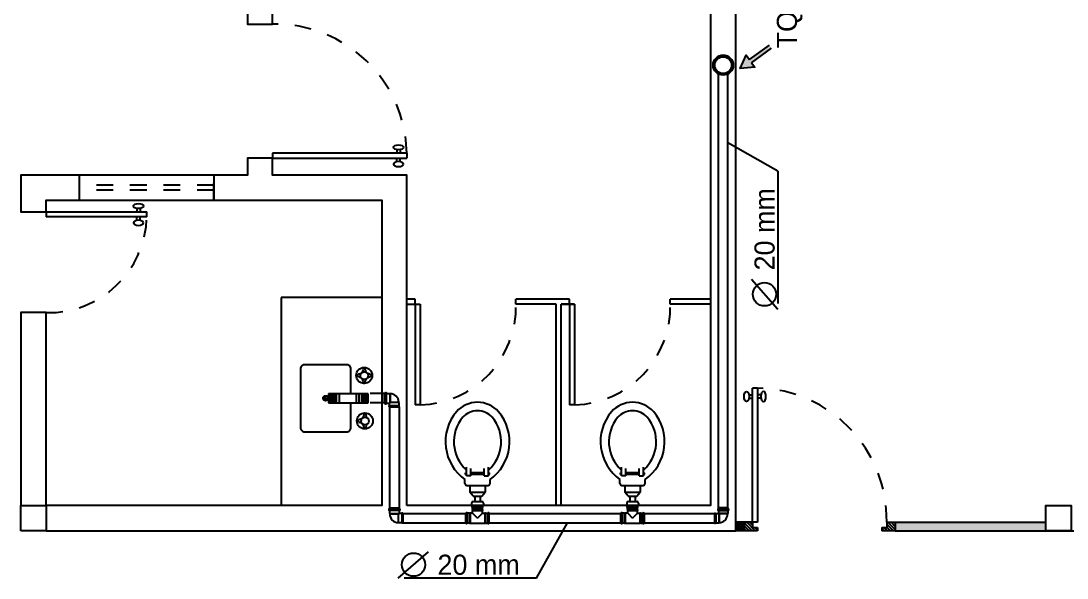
# Model space of a CAD drawing. Header units: millimetres. Extents: x 860.9 to 916.6, y 418 to 464.8.
# Drawn here: x 882.78 to 889.02, y 456.4 to 459.72 of the extents above; entities that cross this region are included whole.
import ezdxf

# ---------------------------------------------------------------- set-up
doc = ezdxf.new("R2010")
doc.units = ezdxf.units.MM
doc.linetypes.add('ACAD_ISO03W100', pattern=[30, 12, -18])
for name, color, linetype in [('can02', 2, 'Continuous'), ('ESQUADRIAS', 2, 'Continuous'), ('Fios', 10, 'Continuous'), ('Janela', 2, 'Continuous'), ('pena 01', 1, 'Continuous'), ('pena02', 2, 'Continuous'), ('pena04', 4, 'Continuous'), ('texto hidro', 1, 'Continuous'), ('TIGRECAD', 1, 'Continuous')]:
    doc.layers.add(name, color=color, linetype=linetype)
doc.styles.get("Standard").update_dxf_attribs({"font": 'ERASLGHT.TTF'})

msp = doc.modelspace()

# ---------------------------------------------------------------- hatches: boundary and pattern name
at = {"layer": 'pena02'}
for points in [[(887.0918, 456.6864), (887.0918, 456.7364), (887.0418, 456.7364), (887.0418, 456.6864)], [(888.8901, 456.6864), (888.8901, 456.7364), (887.9918, 456.7364), (887.9918, 456.6864)]]:
    msp.add_hatch(color=0, dxfattribs=at).paths.add_polyline_path(points)
h = msp.add_hatch(dxfattribs=at)
h.set_pattern_fill('LINE', color=0, scale=0.004, angle=45, style=0)
h.set_pattern_definition([(315, (-1130.707169, 2397.98538), (-0.00898025612, -0.00898025612), [])])
h.paths.add_polyline_path([(887.0918, 456.7364), (887.0918, 456.6864), (887.1718, 456.6864), (887.1718, 456.7064), (887.1418, 456.7064), (887.1418, 456.7364)])
h = msp.add_hatch(dxfattribs=at)
h.set_pattern_fill('LINE', color=0, scale=0.004, angle=45, style=0)
h.set_pattern_definition([(315, (-1130.907169, 2397.98538), (-0.00898025612, -0.00898025612), [])])
h.paths.add_polyline_path([(887.9918, 456.7364), (887.9918, 456.6864), (887.9118, 456.6864), (887.9118, 456.7064), (887.9418, 456.7064), (887.9418, 456.7364)])
at = {"layer": 'texto hidro'}
msp.add_hatch(color=256, dxfattribs=at).paths.add_polyline_path([(887.1045, 459.5201), (887.1233, 459.4941), (887.2426, 459.5802), (887.2557, 459.5619), (887.1364, 459.4759), (887.1552, 459.4498), (887.0689, 459.441)])

# ---------------------------------------------------------------- linework, layer by layer
at = {"layer": 'can02', "color": 0}
for points in [[(885.0818, 460.0464), (885.0818, 462.6864), (885.4868, 462.6864), (885.4868, 462.8364), (884.5336, 462.8364), (884.5336, 462.6864), (884.9318, 462.6864), (884.9318, 460.1964), (884.2818, 460.1964), (884.2818, 460.2364), (884.2818, 460.8864), (884.0318, 460.8864), (884.0318, 460.7364), (884.1318, 460.7364), (884.1318, 459.7064), (884.2818, 459.7064), (884.2818, 460.0464)], [(882.9318, 458.5864), (882.9318, 458.6564), (883.1318, 458.6564), (883.1318, 458.8064), (882.7818, 458.8064), (882.7818, 458.5864)], [(882.9318, 456.8364), (882.9318, 457.9864), (882.7818, 457.9864), (882.7818, 456.8364)]]:
    msp.add_lwpolyline(points, close=True, dxfattribs=at)
for points in [[(887.0418, 462.8364), (886.4868, 462.8364), (886.4868, 462.6864), (886.8918, 462.6864), (886.8918, 456.8364), (885.0818, 456.8364)], [(885.0818, 456.6864), (887.0418, 456.6864), (887.0418, 462.6864)], [(885.0818, 456.8364), (885.0818, 458.8064), (884.2818, 458.8064), (884.2818, 458.9064), (884.1318, 458.9064), (884.1318, 458.8064), (883.9318, 458.8064), (883.9318, 458.6564), (884.1318, 458.6564), (884.9318, 458.6564), (884.9318, 456.8364), (882.9318, 456.8364), (882.9318, 456.6864), (885.0818, 456.6864), (885.0818, 456.6864)]]:
    msp.add_lwpolyline(points, dxfattribs=at)
at = {"layer": 'ESQUADRIAS', "color": 0}
for p, q in [((885.1318, 458.0364), (885.1318, 458.0664)), ((885.7318, 458.0364), (885.7318, 458.0664)), ((886.0518, 458.0364), (886.0518, 458.0664)), ((886.6518, 458.0364), (886.6518, 458.0664)), ((885.0818, 458.0364), (885.1318, 458.0364)), ((885.1318, 458.0364), (885.1618, 458.0364)), ((886.0018, 458.0364), (886.0518, 458.0364)), ((886.0518, 458.0364), (886.0818, 458.0364))]:
    msp.add_line(p, q, dxfattribs=at)
at = {"layer": 'Fios', "color": 0}
for p, q in [((884.9318, 458.076), (884.3318, 458.076)), ((884.3318, 458.076), (884.3318, 456.8364)), ((884.4484, 457.651), (884.4484, 457.301)), ((884.7234, 457.676), (884.4734, 457.676)), ((884.7484, 457.5031), (884.7484, 457.651)), ((884.6152, 457.5031), (884.6152, 457.4489)), ((884.8514, 457.5031), (884.6152, 457.5031)), ((884.6183, 457.5031), (884.6183, 457.4489)), ((884.622, 457.5031), (884.622, 457.4489)), ((884.6264, 457.5031), (884.6264, 457.4489)), ((884.6324, 457.5031), (884.6324, 457.4489)), ((884.6405, 457.5031), (884.6405, 457.4489)), ((884.6498, 457.5031), (884.6498, 457.4489)), ((884.6613, 457.5031), (884.6613, 457.4489)), ((884.6787, 457.5031), (884.6787, 457.4489)), ((884.7802, 457.5031), (884.7802, 457.4489)), ((884.7965, 457.5031), (884.7965, 457.4489)), ((884.8117, 457.5031), (884.8117, 457.4489)), ((884.8209, 457.5031), (884.8209, 457.4489)), ((884.828, 457.5031), (884.828, 457.4489)), ((884.8346, 457.5031), (884.8346, 457.4489)), ((884.8406, 457.5031), (884.8406, 457.4489)), ((884.8443, 457.5031), (884.8443, 457.4489)), ((884.8465, 457.5031), (884.8465, 457.4489)), ((884.8487, 457.5031), (884.8487, 457.4489)), ((884.8498, 457.5031), (884.8498, 457.4489)), ((884.8514, 457.4489), (884.8514, 457.5031)), ((884.5826, 457.476), (884.6131, 457.476)), ((884.5979, 457.4607), (884.5979, 457.4912)), ((884.6152, 457.4489), (884.8514, 457.4489)), ((884.7484, 457.301), (884.7484, 457.4489)), ((884.4734, 457.276), (884.7234, 457.276)), ((885.4373, 457.0126), (885.4373, 457.0657)), ((885.5677, 457.0126), (885.5677, 457.0657)), ((886.3613, 457.0126), (886.3613, 457.0657)), ((886.4917, 457.0126), (886.4917, 457.0657)), ((885.4314, 457.0216), (885.4314, 457.0323)), ((885.4373, 457.0323), (885.4314, 457.0323)), ((885.4373, 457.0216), (885.4314, 457.0216)), ((885.4623, 457.0126), (885.4373, 457.0126)), ((885.4623, 457.0126), (885.4623, 457.0566)), ((885.5427, 457.0323), (885.4623, 457.0323)), ((885.5427, 457.0216), (885.4623, 457.0216)), ((885.5427, 457.0126), (885.5427, 457.0566)), ((885.5427, 457.0126), (885.5677, 457.0126)), ((885.5677, 457.0323), (885.5736, 457.0323)), ((885.5677, 457.0216), (885.5736, 457.0216)), ((885.5736, 457.0216), (885.5736, 457.0323)), ((886.3613, 457.0323), (886.3554, 457.0323)), ((886.3554, 457.0216), (886.3554, 457.0323)), ((886.3613, 457.0216), (886.3554, 457.0216)), ((886.3863, 457.0126), (886.3613, 457.0126)), ((886.3863, 457.0126), (886.3863, 457.0566)), ((886.4667, 457.0323), (886.3863, 457.0323)), ((886.4667, 457.0216), (886.3863, 457.0216)), ((886.4667, 457.0126), (886.4667, 457.0566)), ((886.4667, 457.0126), (886.4917, 457.0126)), ((886.4917, 457.0323), (886.4976, 457.0323)), ((886.4917, 457.0216), (886.4976, 457.0216)), ((886.4976, 457.0216), (886.4976, 457.0323)), ((885.4278, 456.9677), (885.4278, 456.9912)), ((885.4391, 456.9564), (885.5665, 456.9564)), ((885.4578, 456.9564), (885.4578, 456.9164)), ((885.5478, 456.9564), (885.5478, 456.9164)), ((885.5778, 456.9677), (885.5778, 456.9912)), ((886.3518, 456.9677), (886.3518, 456.9912)), ((886.3631, 456.9564), (886.4905, 456.9564)), ((886.3818, 456.9564), (886.3818, 456.9164)), ((886.4718, 456.9564), (886.4718, 456.9164)), ((886.5018, 456.9677), (886.5018, 456.9912)), ((885.4578, 456.9164), (885.5478, 456.9164)), ((885.4773, 456.8914), (885.4578, 456.9164)), ((885.4773, 456.8914), (885.5283, 456.8914)), ((885.4873, 456.8914), (885.4873, 456.8614)), ((885.5183, 456.8914), (885.5183, 456.8614)), ((885.5283, 456.8914), (885.5478, 456.9164)), ((886.4013, 456.8914), (886.3818, 456.9164)), ((886.3818, 456.9164), (886.4718, 456.9164)), ((886.4013, 456.8914), (886.4523, 456.8914)), ((886.4113, 456.8914), (886.4113, 456.8614)), ((886.4423, 456.8914), (886.4423, 456.8614)), ((886.4523, 456.8914), (886.4718, 456.9164)), ((885.4678, 456.8514), (885.4678, 456.8364)), ((885.4678, 456.8364), (885.5378, 456.8364)), ((885.4778, 456.8614), (885.5278, 456.8614)), ((885.5378, 456.8514), (885.5378, 456.8364)), ((886.3918, 456.8514), (886.3918, 456.8364)), ((886.3918, 456.8364), (886.4618, 456.8364)), ((886.4018, 456.8614), (886.4518, 456.8614)), ((886.4618, 456.8514), (886.4618, 456.8364))]:
    msp.add_line(p, q, dxfattribs=at)
for centre, radius in [((884.8278, 457.6117), 0.0477), ((884.828, 457.6108), 0.0233), ((884.5979, 457.476), 0.0152), ((884.8319, 457.341), 0.0477), ((884.8321, 457.3401), 0.0233)]:
    msp.add_circle(centre, radius, dxfattribs=at)
for centre, radius, start, end in [((884.4734, 457.651), 0.025, 89.99996, 180.00004), ((884.7234, 457.651), 0.025, 359.99996, 90.00004), ((884.827, 457.5384), 0.0871, 102.19895, 122.50746), ((884.9008, 457.6117), 0.0871, 146.83688, 167.49214), ((884.7549, 457.6117), 0.0871, 12.68337, 33.16312), ((884.8286, 457.6843), 0.0871, 236.18121, 255.97518), ((884.9008, 457.6117), 0.0871, 193.87427, 213.16312), ((884.7549, 457.6117), 0.0871, 326.83688, 345.95713), ((884.827, 457.5384), 0.0871, 56.18121, 76.17978), ((884.8286, 457.6843), 0.0871, 283.01879, 302.50746), ((885.5028, 457.2822), 0.1695, 41.99608, 138.00392), ((886.4268, 457.2822), 0.1695, 41.99608, 138.00392), ((884.9048, 457.341), 0.0871, 146.83688, 167.49214), ((884.7589, 457.341), 0.0871, 12.68337, 33.16312), ((885.5896, 457.217), 0.2778, 139.97477, 234.38301), ((885.5028, 457.2822), 0.1195, 41.99608, 138.00392), ((885.4161, 457.217), 0.2778, 305.61699, 40.02523), ((886.5136, 457.217), 0.2778, 139.97477, 234.38301), ((886.4268, 457.2822), 0.1195, 41.99608, 138.00392), ((886.34, 457.217), 0.2778, 305.61699, 40.02523), ((884.831, 457.2678), 0.0871, 102.19895, 122.50746), ((884.8327, 457.4136), 0.0871, 236.18121, 255.97518), ((884.9048, 457.341), 0.0871, 193.87427, 213.16312), ((884.7589, 457.341), 0.0871, 326.83688, 345.95713), ((885.5896, 457.217), 0.2278, 139.97477, 228.04005), ((885.4161, 457.217), 0.2278, 311.74307, 40.02523), ((886.5136, 457.217), 0.2278, 139.97477, 228.04005), ((886.34, 457.217), 0.2278, 311.74307, 40.02523), ((884.4734, 457.301), 0.025, 179.99996, 270.00004), ((884.7234, 457.301), 0.025, 269.99996, 0.00004), ((885.4391, 456.9677), 0.0113, 180, 270), ((885.5665, 456.9677), 0.0113, 270, 0), ((886.3631, 456.9677), 0.0113, 180, 270), ((886.4905, 456.9677), 0.0113, 270, 0), ((885.4778, 456.8514), 0.01, 90, 180), ((885.5278, 456.8514), 0.01, 0, 90), ((886.4018, 456.8514), 0.01, 90, 180), ((886.4518, 456.8514), 0.01, 0, 90)]:
    msp.add_arc(centre, radius, start, end, dxfattribs=at)
at = {"layer": 'Janela', "color": 0}
for p, q in [((885.1318, 458.0364), (885.1318, 457.4364)), ((885.1618, 458.0364), (885.1618, 457.4364)), ((886.0518, 458.0364), (886.0518, 457.4364)), ((886.0818, 458.0364), (886.0818, 457.4364)), ((885.1618, 457.4364), (885.1318, 457.4364)), ((886.0818, 457.4364), (886.0518, 457.4364))]:
    msp.add_line(p, q, dxfattribs=at)
at = {"layer": 'pena 01', "color": 0, "linetype": 'ACAD_ISO03W100', "ltscale": 0.005}
for p, q in [((883.1318, 458.6564), (883.1318, 458.8064)), ((883.9318, 458.7464), (883.1318, 458.7464)), ((883.9318, 458.6564), (883.9318, 458.8064)), ((883.9318, 458.7164), (883.1318, 458.7164))]:
    msp.add_line(p, q, dxfattribs=at)
for centre, radius, start, end in [((884.2968, 458.9214), 0.7851, 1.09469, 91.09469), ((882.9468, 458.5714), 0.5852, 268.5312, 358.5312), ((885.1468, 458.0214), 0.5852, 271.4688, 1.4688), ((886.0668, 458.0214), 0.5852, 271.4688, 1.4688), ((887.1568, 456.7514), 0.7851, 358.90531, 88.90531)]:
    msp.add_arc(centre, radius, start, end, dxfattribs=at)
at = {"layer": 'pena02', "color": 0}
for p, q in [((884.2818, 458.9364), (884.2818, 458.9064)), ((885.0818, 458.9364), (884.2818, 458.9364)), ((885.0218, 458.9572), (885.0218, 458.9364)), ((885.0418, 458.9572), (885.0418, 458.9364)), ((885.0818, 458.9364), (885.0818, 458.9064)), ((884.2818, 458.9064), (885.0818, 458.9064)), ((885.0218, 458.8855), (885.0218, 458.9064)), ((885.0418, 458.8855), (885.0418, 458.9064)), ((883.9318, 458.8064), (883.1318, 458.8064)), ((883.1318, 458.6564), (883.9318, 458.6564)), ((882.9318, 458.5864), (883.5318, 458.5864)), ((882.9318, 458.5864), (882.9318, 458.5564)), ((883.4718, 458.6072), (883.4718, 458.5864)), ((883.4918, 458.6072), (883.4918, 458.5864)), ((883.5318, 458.5564), (883.5318, 458.5864)), ((883.5318, 458.5564), (882.9318, 458.5564)), ((883.4718, 458.5355), (883.4718, 458.5564)), ((883.4918, 458.5355), (883.4918, 458.5564)), ((885.1318, 458.0664), (885.0818, 458.0664)), ((885.1318, 458.0664), (885.0818, 458.0664)), ((886.0518, 458.0664), (885.7318, 458.0664)), ((886.0518, 458.0664), (886.0018, 458.0664)), ((886.0518, 458.0664), (886.0018, 458.0664)), ((886.8918, 458.0664), (886.6518, 458.0664)), ((885.9718, 458.0364), (885.7318, 458.0364)), ((885.9718, 456.8364), (885.9718, 458.0364)), ((886.0018, 456.8364), (886.0018, 458.0364)), ((886.0818, 458.0364), (886.0018, 458.0364)), ((886.8918, 458.0364), (886.6518, 458.0364)), ((887.1418, 456.7364), (887.1418, 457.5364)), ((887.1718, 457.5364), (887.1418, 457.5364)), ((887.1718, 457.5364), (887.1718, 456.7364)), ((887.1209, 457.4964), (887.1418, 457.4964)), ((887.1209, 457.4764), (887.1418, 457.4764)), ((887.1927, 457.4964), (887.1718, 457.4964)), ((887.1927, 457.4764), (887.1718, 457.4764)), ((887.0918, 456.7364), (887.0418, 456.7364)), ((887.1718, 456.7364), (887.0918, 456.7364)), ((887.0918, 456.7364), (887.0918, 456.6864)), ((887.0918, 456.7364), (887.1418, 456.7364)), ((887.1718, 456.7364), (887.1418, 456.7364)), ((887.1418, 456.7364), (887.1418, 456.7064)), ((887.1418, 456.7064), (887.1718, 456.7064)), ((887.1718, 456.7064), (887.1718, 456.6864)), ((887.9118, 456.7064), (887.9418, 456.7064)), ((887.9118, 456.7064), (887.9118, 456.6864)), ((887.9418, 456.7364), (887.9918, 456.7364)), ((887.9418, 456.7364), (887.9418, 456.7064)), ((887.9918, 456.7364), (888.8901, 456.7364)), ((887.9918, 456.7364), (887.9918, 456.6864)), ((887.0918, 456.6864), (887.0418, 456.6864)), ((887.1718, 456.6864), (887.0918, 456.6864)), ((887.9918, 456.6864), (887.9118, 456.6864)), ((887.9918, 456.6864), (898.4151, 456.6864))]:
    msp.add_line(p, q, dxfattribs=at)
for centre, major_axis in [((885.0318, 458.9714), (0.03, 0)), ((883.4818, 458.6214), (0.03, 0)), ((887.1068, 457.4864), (0, 0.03))]:
    msp.add_ellipse(centre, major_axis=major_axis, ratio=0.5, dxfattribs=at)
at = {"layer": 'pena02', "color": 0, "extrusion": (0, 0, -1)}
for centre, major_axis in [((885.0318, 458.8714), (0.03, 0)), ((883.4818, 458.5214), (0.03, 0)), ((887.2068, 457.4864), (0, 0.03))]:
    msp.add_ellipse(centre, major_axis=major_axis, ratio=0.5, dxfattribs=at)
at = {"layer": 'pena04', "color": 0}
for points in [[(882.7818, 456.6864), (882.7818, 456.8364), (882.9318, 456.8364), (882.9318, 456.6864)], [(888.8901, 456.6864), (888.8901, 456.8364), (889.0401, 456.8364), (889.0401, 456.6864)]]:
    msp.add_lwpolyline(points, close=True, dxfattribs=at)
at = {"layer": 'texto hidro'}
for p, q in [((887.1233, 459.4941), (887.2426, 459.5802)), ((887.1364, 459.4759), (887.2557, 459.5619))]:
    msp.add_line(p, q, dxfattribs=at)
msp.add_lwpolyline([(887.1364, 459.4759), (887.1552, 459.4498), (887.0689, 459.441), (887.1045, 459.5201), (887.1233, 459.4941)], dxfattribs=at)
for radius in [0.06, 0.05]:
    msp.add_circle((886.9668, 459.4614), radius, dxfattribs=at)
at = {"layer": 'TIGRECAD'}
for p, q in [((886.9391, 456.8225), (886.9391, 459.4081)), ((886.9945, 456.8225), (886.9945, 459.4081)), ((887.2931, 458.8284), (886.9945, 458.9983)), ((887.2931, 458.8284), (887.2931, 458.04)), ((887.2931, 458.004), (887.1358, 458.1838)), ((884.9457, 457.5036), (884.8628, 457.5036)), ((884.9457, 457.5046), (884.9457, 457.4473)), ((884.9457, 457.5046), (884.9497, 457.5046)), ((884.9507, 457.4473), (884.9507, 457.5046)), ((884.9515, 457.5076), (884.951, 457.5056)), ((884.9528, 457.5085), (884.959, 457.5085)), ((884.9528, 457.4447), (884.9528, 457.5072)), ((884.959, 457.5072), (884.959, 457.4447)), ((884.9603, 457.5074), (884.9604, 457.5058)), ((884.9605, 457.4473), (884.9605, 457.5046)), ((884.9617, 457.5046), (884.9801, 457.5046)), ((884.9801, 457.5046), (884.9801, 457.4499)), ((884.9801, 457.5046), (884.982, 457.5028)), ((884.982, 457.5028), (884.982, 457.4529)), ((884.982, 457.5028), (884.9824, 457.5028)), ((884.9457, 457.4483), (884.8628, 457.4483)), ((884.9457, 457.4473), (884.9497, 457.4473)), ((884.9515, 457.4444), (884.951, 457.4464)), ((884.9528, 457.4434), (884.959, 457.4434)), ((884.9603, 457.4446), (884.9604, 457.4461)), ((884.9617, 457.4473), (884.9785, 457.4473)), ((884.981, 457.4513), (884.9785, 457.4473)), ((884.9785, 457.4318), (884.9785, 457.4473)), ((884.981, 457.4513), (884.982, 457.4529)), ((885.0351, 457.4513), (884.981, 457.4513)), ((884.982, 457.4529), (885.0336, 457.4529)), ((885.0351, 457.4513), (885.0336, 457.4529)), ((885.0351, 457.4318), (885.0351, 457.4513)), ((884.9772, 457.4305), (884.9785, 457.4318)), ((884.9772, 457.4253), (884.9772, 457.4305)), ((884.9772, 457.4305), (885.0364, 457.4305)), ((884.9772, 457.4253), (885.0364, 457.4253)), ((884.9782, 457.4253), (884.9782, 456.8225)), ((884.9785, 457.4318), (885.0351, 457.4318)), ((885.0364, 457.4305), (885.0351, 457.4318)), ((885.0354, 457.4253), (885.0354, 456.8225)), ((885.0364, 457.4253), (885.0364, 457.4305)), ((884.9742, 456.8154), (884.9742, 456.8092)), ((884.9752, 456.8167), (884.9772, 456.8172)), ((885.0381, 456.8154), (884.9755, 456.8154)), ((884.9781, 456.8225), (885.0355, 456.8225)), ((884.9781, 456.8225), (884.9781, 456.8185)), ((885.0355, 456.8175), (884.9781, 456.8175)), ((885.0355, 456.8225), (885.0355, 456.8185)), ((885.0384, 456.8167), (885.0364, 456.8172)), ((885.0394, 456.8154), (885.0394, 456.8092)), ((885.4704, 456.8272), (885.4704, 456.8301)), ((885.4721, 456.8315), (885.4718, 456.8315)), ((885.4718, 456.8315), (885.5338, 456.8315)), ((885.4721, 456.8257), (885.4718, 456.8257)), ((885.4718, 456.8257), (885.5338, 456.8257)), ((885.4725, 456.8319), (885.4725, 456.834)), ((885.5331, 456.834), (885.4725, 456.834)), ((885.4725, 456.812), (885.4725, 456.8253)), ((885.5331, 456.8319), (885.5331, 456.834)), ((885.5331, 456.812), (885.5331, 456.8253)), ((885.5335, 456.8315), (885.5338, 456.8315)), ((885.5335, 456.8257), (885.5338, 456.8257)), ((885.5353, 456.8272), (885.5353, 456.8301)), ((886.3944, 456.8272), (886.3944, 456.8301)), ((886.3958, 456.8315), (886.4578, 456.8315)), ((886.3961, 456.8315), (886.3958, 456.8315)), ((886.3958, 456.8257), (886.4578, 456.8257)), ((886.3961, 456.8257), (886.3958, 456.8257)), ((886.4571, 456.834), (886.3965, 456.834)), ((886.3965, 456.8319), (886.3965, 456.834)), ((886.3965, 456.812), (886.3965, 456.8253)), ((886.4571, 456.8319), (886.4571, 456.834)), ((886.4571, 456.812), (886.4571, 456.8253)), ((886.4575, 456.8315), (886.4578, 456.8315)), ((886.4575, 456.8257), (886.4578, 456.8257)), ((886.4592, 456.8272), (886.4592, 456.8301)), ((886.9342, 456.8154), (886.9342, 456.8092)), ((886.9352, 456.8167), (886.9372, 456.8172)), ((886.9355, 456.8154), (886.9981, 456.8154)), ((886.9381, 456.8225), (886.9381, 456.8185)), ((886.9955, 456.8225), (886.9381, 456.8225)), ((886.9381, 456.8175), (886.9955, 456.8175)), ((886.9955, 456.8225), (886.9955, 456.8185)), ((886.9984, 456.8167), (886.9964, 456.8172)), ((886.9994, 456.8154), (886.9994, 456.8092)), ((884.9754, 456.8079), (884.977, 456.8078)), ((884.9755, 456.8092), (885.0381, 456.8092)), ((885.0355, 456.8077), (884.9781, 456.8077)), ((884.9781, 456.8065), (884.9781, 456.788)), ((884.9781, 456.788), (884.98, 456.7862)), ((884.9781, 456.788), (885.0329, 456.788)), ((884.98, 456.7862), (884.98, 456.7858)), ((884.98, 456.7862), (885.0299, 456.7862)), ((885.0315, 456.7872), (885.0299, 456.7862)), ((885.0299, 456.7862), (885.0299, 456.7346)), ((885.0315, 456.7872), (885.0355, 456.7897)), ((885.0315, 456.733), (885.0315, 456.7872)), ((885.0355, 456.8065), (885.0355, 456.7897)), ((885.051, 456.7897), (885.0355, 456.7897)), ((885.0382, 456.8079), (885.0367, 456.8078)), ((885.0523, 456.791), (885.051, 456.7897)), ((885.051, 456.7897), (885.051, 456.733)), ((885.0523, 456.791), (885.0523, 456.7317)), ((885.0575, 456.791), (885.0523, 456.791)), ((885.0575, 456.791), (885.0575, 456.7317)), ((885.0575, 456.7897), (885.4324, 456.7897)), ((885.4324, 456.7311), (885.4324, 456.7917)), ((885.4345, 456.7917), (885.4324, 456.7917)), ((885.4349, 456.7924), (885.4349, 456.7304)), ((885.4392, 456.7938), (885.4363, 456.7938)), ((885.4406, 456.7924), (885.4406, 456.7304)), ((885.4543, 456.7917), (885.4411, 456.7917)), ((885.4543, 456.7917), (885.4543, 456.7311)), ((885.4545, 456.7916), (885.459, 456.7904)), ((885.4738, 456.7904), (885.459, 456.7904)), ((885.459, 456.7904), (885.459, 456.7323)), ((885.4725, 456.812), (885.5331, 456.812)), ((885.4726, 456.8119), (885.4738, 456.8074)), ((885.4738, 456.7904), (885.4738, 456.8074)), ((885.4738, 456.8074), (885.5319, 456.8074)), ((885.4738, 456.7904), (885.5028, 456.7614)), ((885.5319, 456.7904), (885.5028, 456.7614)), ((885.5331, 456.8119), (885.5319, 456.8074)), ((885.5319, 456.7904), (885.5319, 456.8074)), ((885.5319, 456.7904), (885.5466, 456.7904)), ((885.5512, 456.7916), (885.5466, 456.7904)), ((885.5466, 456.7904), (885.5466, 456.7323)), ((885.5513, 456.7917), (885.5646, 456.7917)), ((885.5513, 456.7917), (885.5513, 456.7311)), ((885.565, 456.7924), (885.565, 456.7304)), ((885.5664, 456.7938), (885.5693, 456.7938)), ((885.5707, 456.7924), (885.5707, 456.7304)), ((885.5712, 456.7917), (885.5732, 456.7917)), ((885.5732, 456.7311), (885.5732, 456.7917)), ((885.5732, 456.7897), (886.3564, 456.7897)), ((886.3584, 456.7917), (886.3564, 456.7917)), ((886.3564, 456.7311), (886.3564, 456.7917)), ((886.3589, 456.7924), (886.3589, 456.7304)), ((886.3632, 456.7938), (886.3603, 456.7938)), ((886.3646, 456.7924), (886.3646, 456.7304)), ((886.3783, 456.7917), (886.3651, 456.7917)), ((886.3783, 456.7917), (886.3783, 456.7311)), ((886.3785, 456.7916), (886.383, 456.7904)), ((886.383, 456.7904), (886.383, 456.7323)), ((886.3978, 456.7904), (886.383, 456.7904)), ((886.3965, 456.812), (886.4571, 456.812)), ((886.3966, 456.8119), (886.3978, 456.8074)), ((886.3978, 456.8074), (886.4558, 456.8074)), ((886.3978, 456.7904), (886.3978, 456.8074)), ((886.3978, 456.7904), (886.4268, 456.7614)), ((886.4558, 456.7904), (886.4268, 456.7614)), ((886.4571, 456.8119), (886.4558, 456.8074)), ((886.4558, 456.7904), (886.4558, 456.8074)), ((886.4558, 456.7904), (886.4706, 456.7904)), ((886.4751, 456.7916), (886.4706, 456.7904)), ((886.4706, 456.7904), (886.4706, 456.7323)), ((886.4753, 456.7917), (886.4753, 456.7311)), ((886.4753, 456.7917), (886.4885, 456.7917)), ((886.489, 456.7924), (886.489, 456.7304)), ((886.4904, 456.7938), (886.4933, 456.7938)), ((886.4947, 456.7924), (886.4947, 456.7304)), ((886.4952, 456.7917), (886.4972, 456.7917)), ((886.4972, 456.7311), (886.4972, 456.7917)), ((886.4972, 456.7897), (886.9161, 456.7897)), ((886.9161, 456.791), (886.9161, 456.7317)), ((886.9161, 456.791), (886.9213, 456.791)), ((886.9213, 456.791), (886.9213, 456.7317)), ((886.9213, 456.791), (886.9226, 456.7897)), ((886.9226, 456.7897), (886.9226, 456.733)), ((886.9226, 456.7897), (886.9381, 456.7897)), ((886.9354, 456.8079), (886.937, 456.8078)), ((886.9981, 456.8092), (886.9355, 456.8092)), ((886.9381, 456.8077), (886.9955, 456.8077)), ((886.9381, 456.8065), (886.9381, 456.7897)), ((886.9421, 456.7872), (886.9381, 456.7897)), ((886.9955, 456.788), (886.9408, 456.788)), ((886.9421, 456.733), (886.9421, 456.7872)), ((886.9421, 456.7872), (886.9437, 456.7862)), ((886.9437, 456.7862), (886.9437, 456.7346)), ((886.9936, 456.7862), (886.9437, 456.7862)), ((886.9955, 456.788), (886.9936, 456.7862)), ((886.9936, 456.7862), (886.9936, 456.7858)), ((886.9955, 456.8065), (886.9955, 456.788)), ((886.9982, 456.8079), (886.9967, 456.8078)), ((885.0315, 456.733), (885.0299, 456.7346)), ((885.051, 456.733), (885.0315, 456.733)), ((885.0523, 456.7317), (885.051, 456.733)), ((885.0575, 456.7317), (885.0523, 456.7317)), ((885.0575, 456.733), (885.4324, 456.733)), ((885.4345, 456.7311), (885.4324, 456.7311)), ((885.4349, 456.7307), (885.4349, 456.7304)), ((885.4392, 456.7289), (885.4363, 456.7289)), ((885.4406, 456.7307), (885.4406, 456.7304)), ((885.4543, 456.7311), (885.4411, 456.7311)), ((885.4545, 456.7311), (885.459, 456.7323)), ((885.459, 456.7323), (885.5466, 456.7323)), ((885.5512, 456.7311), (885.5466, 456.7323)), ((885.5513, 456.7311), (885.5646, 456.7311)), ((885.565, 456.7307), (885.565, 456.7304)), ((885.5664, 456.7289), (885.5693, 456.7289)), ((885.5707, 456.7307), (885.5707, 456.7304)), ((885.5712, 456.7311), (885.5732, 456.7311)), ((885.5732, 456.733), (886.3564, 456.733)), ((885.8548, 456.4041), (886.0393, 456.733)), ((886.3584, 456.7311), (886.3564, 456.7311)), ((886.3589, 456.7307), (886.3589, 456.7304)), ((886.3632, 456.7289), (886.3603, 456.7289)), ((886.3646, 456.7307), (886.3646, 456.7304)), ((886.3783, 456.7311), (886.3651, 456.7311)), ((886.3785, 456.7311), (886.383, 456.7323)), ((886.383, 456.7323), (886.4706, 456.7323)), ((886.4751, 456.7311), (886.4706, 456.7323)), ((886.4753, 456.7311), (886.4885, 456.7311)), ((886.489, 456.7307), (886.489, 456.7304)), ((886.4904, 456.7289), (886.4933, 456.7289)), ((886.4947, 456.7307), (886.4947, 456.7304)), ((886.4952, 456.7311), (886.4972, 456.7311)), ((886.4972, 456.733), (886.9161, 456.733)), ((886.9161, 456.7317), (886.9213, 456.7317)), ((886.9213, 456.7317), (886.9226, 456.733)), ((886.9226, 456.733), (886.9421, 456.733)), ((886.9421, 456.733), (886.9437, 456.7346)), ((885.0304, 456.4041), (885.2103, 456.5613)), ((885.8548, 456.4041), (885.0665, 456.4041))]:
    msp.add_line(p, q, dxfattribs=at)
for centre in [(887.2131, 458.0954), (885.1218, 456.484)]:
    msp.add_circle(centre, 0.0695, dxfattribs=at)
for centre, radius, start, end in [((884.9497, 457.5059), 0.0013, 270, 345), ((884.9528, 457.5072), 0.0013, 90, 165), ((884.959, 457.5072), 0.0013, 5, 90), ((884.9617, 457.5059), 0.0013, 185, 270), ((884.9824, 457.4515), 0.0512, 1.47331, 90), ((884.9497, 457.446), 0.0013, 15, 90), ((884.9528, 457.4447), 0.0013, 195, 270), ((884.959, 457.4447), 0.0013, 270, 355), ((884.9617, 457.446), 0.0013, 90, 175), ((884.9755, 456.8154), 0.0013, 105, 180), ((884.9768, 456.8185), 0.0013, 285, 0), ((885.0368, 456.8185), 0.0013, 180, 255), ((885.0381, 456.8154), 0.0013, 0, 75), ((885.4718, 456.8301), 0.00142, 90.00018, 180.00018), ((885.4718, 456.8272), 0.00142, 180, 270), ((885.4721, 456.8319), 0.000436, 270, 360), ((885.4721, 456.8253), 0.000436, 0, 90), ((885.5335, 456.8319), 0.000436, 180, 270), ((885.5335, 456.8253), 0.000436, 90, 180), ((885.5338, 456.8301), 0.00142, 359.99982, 89.99982), ((885.5338, 456.8272), 0.00142, 270, 360), ((886.3958, 456.8301), 0.00142, 90.00018, 180.00018), ((886.3958, 456.8272), 0.00142, 180, 270), ((886.3961, 456.8319), 0.000436, 270, 360), ((886.3961, 456.8253), 0.000436, 0, 90), ((886.4575, 456.8319), 0.000436, 180, 270), ((886.4575, 456.8253), 0.000436, 90, 180), ((886.4578, 456.8301), 0.00142, 359.99982, 89.99982), ((886.4578, 456.8272), 0.00142, 270, 360), ((886.9355, 456.8154), 0.0013, 105, 180), ((886.9368, 456.8185), 0.0013, 285, 0), ((886.9968, 456.8185), 0.0013, 180, 255), ((886.9981, 456.8154), 0.0013, 0, 75), ((884.9755, 456.8092), 0.0013, 180, 265), ((884.9768, 456.8065), 0.0013, 0, 85), ((885.0312, 456.7858), 0.0512, 180, 268.52669), ((885.0368, 456.8065), 0.0013, 95, 180), ((885.0381, 456.8092), 0.0013, 275, 0), ((885.4345, 456.7921), 0.000436, 270, 360), ((885.4363, 456.7924), 0.00142, 90, 180), ((885.4392, 456.7924), 0.00142, 0, 90), ((885.4411, 456.7921), 0.000436, 180, 270), ((885.5646, 456.7921), 0.000436, 270, 360), ((885.5664, 456.7924), 0.00142, 90, 180), ((885.5693, 456.7924), 0.00142, 0, 90), ((885.5712, 456.7921), 0.000436, 180, 270), ((886.3584, 456.7921), 0.000436, 270, 360), ((886.3603, 456.7924), 0.00142, 90, 180), ((886.3632, 456.7924), 0.00142, 0, 90), ((886.3651, 456.7921), 0.000436, 180, 270), ((886.4885, 456.7921), 0.000436, 270, 360), ((886.4904, 456.7924), 0.00142, 90, 180), ((886.4933, 456.7924), 0.00142, 0, 90), ((886.4952, 456.7921), 0.000436, 180, 270), ((886.9355, 456.8092), 0.0013, 180, 265), ((886.9368, 456.8065), 0.0013, 0, 85), ((886.9424, 456.7858), 0.0512, 271.47331, 0), ((886.9968, 456.8065), 0.0013, 95, 180), ((886.9981, 456.8092), 0.0013, 275, 0), ((885.4345, 456.7307), 0.000436, 0, 90), ((885.4363, 456.7304), 0.00142, 180, 270), ((885.4392, 456.7304), 0.00142, 270, 360), ((885.4411, 456.7307), 0.000436, 90, 180), ((885.5646, 456.7307), 0.000436, 0, 90), ((885.5664, 456.7304), 0.00142, 180, 270), ((885.5693, 456.7304), 0.00142, 270, 360), ((885.5712, 456.7307), 0.000436, 90, 180), ((886.3584, 456.7307), 0.000436, 0, 90), ((886.3603, 456.7304), 0.00142, 180, 270), ((886.3632, 456.7304), 0.00142, 270, 360), ((886.3651, 456.7307), 0.000436, 90, 180), ((886.4885, 456.7307), 0.000436, 0, 90), ((886.4904, 456.7304), 0.00142, 180, 270), ((886.4933, 456.7304), 0.00142, 270, 360), ((886.4952, 456.7307), 0.000436, 90, 180)]:
    msp.add_arc(centre, radius, start, end, dxfattribs=at)

# ---------------------------------------------------------------- texts
at = {"layer": 'texto hidro', "char_height": 0.12, "width": 11.620401, "attachment_point": 1, "rotation": 90}
for s, insert in [('{\\fEras Demi ITC|b0|i0|c0|p34;TQ 20 mm}', (887.2868, 459.5609)), ('{\\fEras Demi ITC|b0|i0|c0|p34;20 mm}', (887.1535, 458.2377))]:
    msp.add_mtext(s, dxfattribs=dict(at, insert=insert))
at = {"layer": 'texto hidro', "insert": (885.2642, 456.5437), "char_height": 0.12, "width": 11.620401, "attachment_point": 1}
msp.add_mtext('{\\fEras Demi ITC|b0|i0|c0|p34;20 mm}', dxfattribs=at)

doc.saveas('drawing.dxf')
